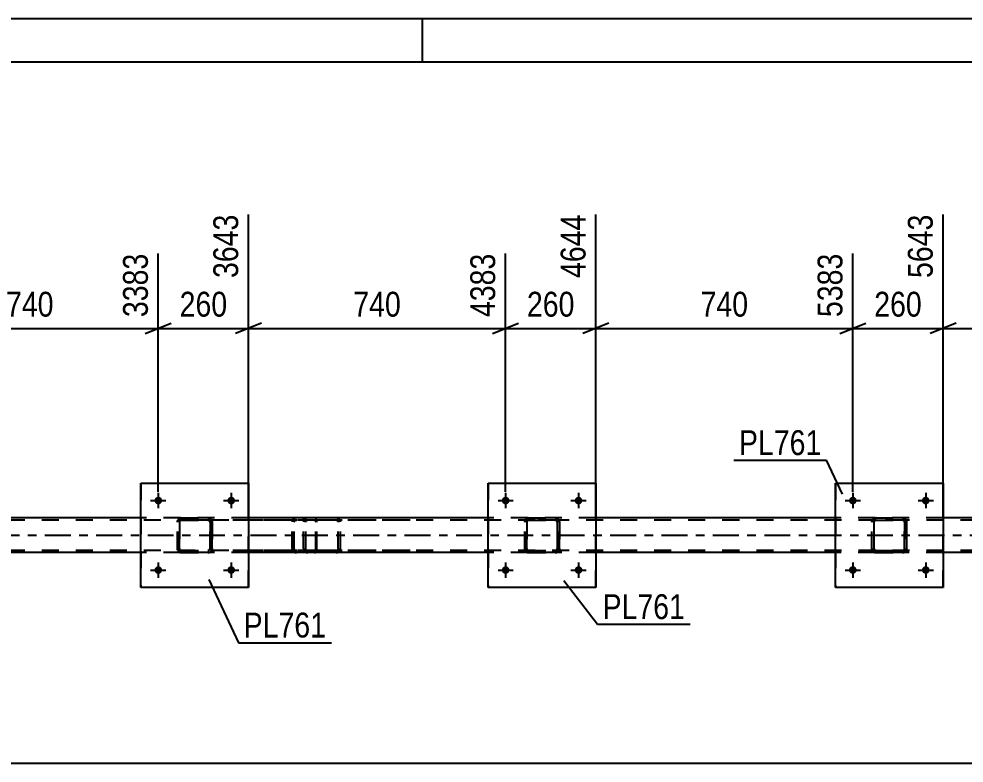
# Model space of a CAD drawing. Header units: millimetres. Extents: x -57 to 784, y -419 to 175.
# Drawn here: x 107.8 to 216.6, y 89 to 174.7 of the extents above; entities that cross this region are included whole.
import ezdxf

# ---------------------------------------------------------------- set-up
doc = ezdxf.new("R2010")
doc.units = ezdxf.units.MM
doc.linetypes.add('DXK_LINE_DOT2', pattern=[3.9198, 1.9599, -1.9599])
doc.linetypes.add('DXK_LINE_DOT3', pattern=[5.9187, 2.979, -0.9799, 0.9799, -0.9799])
doc.styles.add('Arial Narrow', font='ARIALN.TTF', dxfattribs={"height": 0.2})

# ---------------------------------------------------------------- blocks, each defined once
blk = doc.blocks.new('Unknown-122571493-1113')
at = {"color": 5, "linetype": 'Continuous'}
for p, q in [((784.26, 174.68), (-56.74, 174.68)), ((154.26, 169.68), (154.26, 174.68)), ((779.26, 169.68), (-51.74, 169.68))]:
    blk.add_line(p, q, dxfattribs=at)
blk = doc.blocks.new('Part-122571493-1237 - 1230')
at = {"color": 7, "linetype": 'DXK_LINE_DOT2'}
for p, q in [((126.03, 116.73), (126.06, 116.91)), ((126.07, 116.91), (126.03, 116.73)), ((126.03, 113.69), (126.03, 116.73)), ((126.03, 116.73), (126.03, 116.73)), ((126.03, 113.69), (126.03, 116.73)), ((126.27, 116.73), (126.29, 116.82)), ((126.29, 116.82), (126.27, 116.73)), ((126.27, 113.69), (126.27, 116.73)), ((126.27, 116.73), (126.27, 116.73)), ((126.27, 116.73), (126.27, 113.69)), ((126.29, 116.82), (126.34, 116.9)), ((126.34, 116.9), (126.29, 116.82)), ((126.32, 117.17), (126.51, 117.21)), ((126.51, 117.21), (126.33, 117.17)), ((126.34, 116.9), (126.42, 116.95)), ((126.42, 116.95), (126.34, 116.9)), ((126.42, 116.95), (126.51, 116.97)), ((126.51, 116.97), (126.42, 116.95)), ((126.51, 117.21), (129.55, 117.21)), ((126.51, 117.21), (126.51, 117.21)), ((126.51, 117.21), (129.55, 117.21)), ((126.51, 116.97), (129.55, 116.97)), ((126.51, 116.97), (126.51, 116.97)), ((129.55, 116.97), (126.51, 116.97)), ((129.55, 117.21), (129.55, 117.21)), ((129.55, 117.21), (129.73, 117.17)), ((129.74, 117.17), (129.55, 117.21)), ((129.55, 116.97), (129.55, 116.97)), ((129.55, 116.97), (129.64, 116.95)), ((129.64, 116.95), (129.55, 116.97)), ((129.64, 116.95), (129.64, 116.95)), ((129.64, 116.95), (129.72, 116.9)), ((129.72, 116.9), (129.64, 116.95)), ((129.72, 116.9), (129.77, 116.82)), ((129.77, 116.82), (129.72, 116.9)), ((129.77, 116.82), (129.79, 116.73)), ((129.79, 116.73), (129.77, 116.82)), ((129.79, 113.69), (129.79, 116.73)), ((129.79, 116.73), (129.79, 116.73)), ((129.79, 116.73), (129.79, 113.69)), ((129.99, 116.91), (130.03, 116.73)), ((130.03, 116.73), (130, 116.91)), ((130.03, 113.69), (130.03, 116.73)), ((130.03, 116.73), (130.03, 116.73)), ((130.03, 116.73), (130.03, 113.69)), ((126.03, 113.69), (126.03, 113.69)), ((126.06, 113.5), (126.03, 113.69)), ((126.03, 113.69), (126.07, 113.5)), ((126.27, 113.69), (126.27, 113.69)), ((126.29, 113.6), (126.27, 113.69)), ((126.27, 113.69), (126.29, 113.6)), ((126.34, 113.52), (126.29, 113.6)), ((126.29, 113.6), (126.34, 113.52)), ((126.32, 113.24), (126.33, 113.24)), ((126.51, 113.21), (126.32, 113.24)), ((126.33, 113.24), (126.51, 113.21)), ((126.42, 113.47), (126.34, 113.52)), ((126.34, 113.52), (126.42, 113.47)), ((126.51, 113.45), (126.42, 113.47)), ((126.42, 113.47), (126.51, 113.45)), ((126.51, 113.45), (129.55, 113.45)), ((126.51, 113.45), (126.51, 113.45)), ((126.51, 113.45), (129.55, 113.45)), ((129.64, 113.47), (129.55, 113.45)), ((129.55, 113.45), (129.64, 113.47)), ((129.55, 113.45), (129.55, 113.45)), ((129.73, 113.24), (129.55, 113.21)), ((129.55, 113.21), (129.74, 113.24)), ((129.72, 113.52), (129.64, 113.47)), ((129.64, 113.47), (129.72, 113.52)), ((129.77, 113.6), (129.72, 113.52)), ((129.72, 113.52), (129.77, 113.6)), ((129.79, 113.69), (129.77, 113.6)), ((129.77, 113.6), (129.79, 113.69)), ((129.79, 113.69), (129.79, 113.69)), ((130.03, 113.69), (129.99, 113.5)), ((130, 113.5), (130.03, 113.69)), ((130.03, 113.69), (130.03, 113.69)), ((126.51, 113.21), (129.55, 113.21)), ((126.51, 113.21), (126.51, 113.21)), ((126.51, 113.21), (129.55, 113.21)), ((129.55, 113.21), (129.55, 113.21))]:
    blk.add_line(p, q, dxfattribs=at)
at = {"color": 7, "linetype": 'DXK_LINE_DOT3'}
blk.add_line((128.04, 115.21), (128.02, 115.21), dxfattribs=at)
at = {"color": 7, "linetype": 'DXK_LINE_DOT2'}
for centre, start, end in [((126.51, 116.73), 112.5, 157.5), ((126.51, 116.73), 112.5, 157.5), ((129.55, 116.73), 22.5, 67.5), ((129.55, 116.73), 22.5, 67.5), ((126.51, 113.69), 202.5, 247.5), ((126.51, 113.69), 202.5, 247.5), ((129.55, 113.69), 292.5, 337.5), ((129.55, 113.69), 292.5, 337.5)]:
    blk.add_arc(centre, 0.48, start, end, dxfattribs=at)
blk = doc.blocks.new('Bolt-122571493-1248 - 1230')
at = {"linetype": 'Continuous'}
for points in [[(123.39, 119.21), (123.4, 119.3), (123.43, 119.39), (123.48, 119.47), (123.54, 119.53), (123.61, 119.59), (123.7, 119.63), (123.79, 119.65), (123.88, 119.65), (123.97, 119.63), (124.05, 119.59), (124.13, 119.53), (124.19, 119.47), (124.23, 119.39), (124.26, 119.3), (124.27, 119.21), (124.26, 119.12), (124.23, 119.03), (124.19, 118.95), (124.13, 118.88), (124.05, 118.83), (123.97, 118.79), (123.88, 118.77), (123.79, 118.77), (123.7, 118.79), (123.61, 118.83), (123.54, 118.88), (123.48, 118.95), (123.43, 119.03), (123.4, 119.12)], [(131.79, 119.21), (131.8, 119.3), (131.83, 119.39), (131.88, 119.47), (131.94, 119.53), (132.01, 119.59), (132.1, 119.63), (132.19, 119.65), (132.28, 119.65), (132.37, 119.63), (132.45, 119.59), (132.53, 119.53), (132.59, 119.47), (132.63, 119.39), (132.66, 119.3), (132.67, 119.21), (132.66, 119.12), (132.63, 119.03), (132.59, 118.95), (132.53, 118.88), (132.45, 118.83), (132.37, 118.79), (132.28, 118.77), (132.19, 118.77), (132.1, 118.79), (132.01, 118.83), (131.94, 118.88), (131.88, 118.95), (131.83, 119.03), (131.8, 119.12)]]:
    blk.add_hatch(color=1, dxfattribs=at).paths.add_polyline_path(points)
at = {"color": 1, "linetype": 'Continuous'}
for p, q in [((123.83, 120.09), (123.83, 118.33)), ((132.23, 120.09), (132.23, 118.33)), ((122.95, 119.21), (124.71, 119.21)), ((131.35, 119.21), (133.11, 119.21))]:
    blk.add_line(p, q, dxfattribs=at)
blk = doc.blocks.new('Bolt-122571493-1249 - 1230')
at = {"linetype": 'Continuous'}
for points in [[(123.39, 111.21), (123.4, 111.3), (123.43, 111.39), (123.48, 111.47), (123.54, 111.53), (123.61, 111.59), (123.7, 111.63), (123.79, 111.65), (123.88, 111.65), (123.97, 111.63), (124.05, 111.59), (124.13, 111.53), (124.19, 111.47), (124.23, 111.39), (124.26, 111.3), (124.27, 111.21), (124.26, 111.12), (124.23, 111.03), (124.19, 110.95), (124.13, 110.88), (124.05, 110.83), (123.97, 110.79), (123.88, 110.77), (123.79, 110.77), (123.7, 110.79), (123.61, 110.83), (123.54, 110.88), (123.48, 110.95), (123.43, 111.03), (123.4, 111.12)], [(131.79, 111.21), (131.8, 111.3), (131.83, 111.39), (131.88, 111.47), (131.94, 111.53), (132.01, 111.59), (132.1, 111.63), (132.19, 111.65), (132.28, 111.65), (132.37, 111.63), (132.45, 111.59), (132.53, 111.53), (132.59, 111.47), (132.63, 111.39), (132.66, 111.3), (132.67, 111.21), (132.66, 111.12), (132.63, 111.03), (132.59, 110.95), (132.53, 110.88), (132.45, 110.83), (132.37, 110.79), (132.28, 110.77), (132.19, 110.77), (132.1, 110.79), (132.01, 110.83), (131.94, 110.88), (131.88, 110.95), (131.83, 111.03), (131.8, 111.12)]]:
    blk.add_hatch(color=1, dxfattribs=at).paths.add_polyline_path(points)
at = {"color": 1, "linetype": 'Continuous'}
for p, q in [((122.95, 111.21), (124.71, 111.21)), ((123.83, 112.09), (123.83, 110.33)), ((131.35, 111.21), (133.11, 111.21)), ((132.23, 112.09), (132.23, 110.33))]:
    blk.add_line(p, q, dxfattribs=at)
blk = doc.blocks.new('Bolt-122571493-1250 - 1230')
at = {"linetype": 'Continuous'}
for points in [[(163.4, 119.21), (163.41, 119.3), (163.44, 119.39), (163.48, 119.47), (163.54, 119.53), (163.62, 119.59), (163.7, 119.63), (163.79, 119.65), (163.88, 119.65), (163.97, 119.63), (164.06, 119.59), (164.13, 119.53), (164.19, 119.47), (164.24, 119.39), (164.27, 119.3), (164.28, 119.21), (164.27, 119.12), (164.24, 119.03), (164.19, 118.95), (164.13, 118.88), (164.06, 118.83), (163.97, 118.79), (163.88, 118.77), (163.79, 118.77), (163.7, 118.79), (163.62, 118.83), (163.54, 118.88), (163.48, 118.95), (163.44, 119.03), (163.41, 119.12)], [(171.8, 119.21), (171.81, 119.3), (171.84, 119.39), (171.88, 119.47), (171.94, 119.53), (172.02, 119.59), (172.1, 119.63), (172.19, 119.65), (172.28, 119.65), (172.37, 119.63), (172.46, 119.59), (172.53, 119.53), (172.59, 119.47), (172.64, 119.39), (172.67, 119.3), (172.68, 119.21), (172.67, 119.12), (172.64, 119.03), (172.59, 118.95), (172.53, 118.88), (172.46, 118.83), (172.37, 118.79), (172.28, 118.77), (172.19, 118.77), (172.1, 118.79), (172.02, 118.83), (171.94, 118.88), (171.88, 118.95), (171.84, 119.03), (171.81, 119.12)]]:
    blk.add_hatch(color=1, dxfattribs=at).paths.add_polyline_path(points)
at = {"color": 1, "linetype": 'Continuous'}
for p, q in [((163.84, 120.09), (163.84, 118.33)), ((172.24, 120.09), (172.24, 118.33)), ((162.96, 119.21), (164.72, 119.21)), ((171.36, 119.21), (173.12, 119.21))]:
    blk.add_line(p, q, dxfattribs=at)
blk = doc.blocks.new('Bolt-122571493-1251 - 1230')
at = {"linetype": 'Continuous'}
for points in [[(163.4, 111.21), (163.41, 111.3), (163.44, 111.39), (163.48, 111.47), (163.54, 111.53), (163.62, 111.59), (163.7, 111.63), (163.79, 111.65), (163.88, 111.65), (163.97, 111.63), (164.06, 111.59), (164.13, 111.53), (164.19, 111.47), (164.24, 111.39), (164.27, 111.3), (164.28, 111.21), (164.27, 111.12), (164.24, 111.03), (164.19, 110.95), (164.13, 110.88), (164.06, 110.83), (163.97, 110.79), (163.88, 110.77), (163.79, 110.77), (163.7, 110.79), (163.62, 110.83), (163.54, 110.88), (163.48, 110.95), (163.44, 111.03), (163.41, 111.12)], [(171.8, 111.21), (171.81, 111.3), (171.84, 111.39), (171.88, 111.47), (171.94, 111.53), (172.02, 111.59), (172.1, 111.63), (172.19, 111.65), (172.28, 111.65), (172.37, 111.63), (172.46, 111.59), (172.53, 111.53), (172.59, 111.47), (172.64, 111.39), (172.67, 111.3), (172.68, 111.21), (172.67, 111.12), (172.64, 111.03), (172.59, 110.95), (172.53, 110.88), (172.46, 110.83), (172.37, 110.79), (172.28, 110.77), (172.19, 110.77), (172.1, 110.79), (172.02, 110.83), (171.94, 110.88), (171.88, 110.95), (171.84, 111.03), (171.81, 111.12)]]:
    blk.add_hatch(color=1, dxfattribs=at).paths.add_polyline_path(points)
at = {"color": 1, "linetype": 'Continuous'}
for p, q in [((162.96, 111.21), (164.72, 111.21)), ((163.84, 112.09), (163.84, 110.33)), ((171.36, 111.21), (173.12, 111.21)), ((172.24, 112.09), (172.24, 110.33))]:
    blk.add_line(p, q, dxfattribs=at)
blk = doc.blocks.new('Part-122571493-1326 - 1230')
at = {"color": 7, "linetype": 'DXK_LINE_DOT2'}
for p, q in [((141.83, 117.21), (132.42, 117.21)), ((141.83, 116.97), (132.42, 116.97)), ((139.27, 116.91), (139.24, 116.73)), ((139.24, 113.69), (139.24, 116.73)), ((139.49, 116.73), (139.51, 116.82)), ((139.49, 113.69), (139.49, 116.73)), ((139.51, 116.82), (139.56, 116.9)), ((139.74, 117.21), (139.55, 117.17)), ((139.56, 116.9), (139.64, 116.95)), ((139.64, 116.95), (139.74, 116.97)), ((140.55, 116.97), (140.55, 117.21)), ((141.93, 117.17), (141.83, 117.21)), ((141.83, 116.97), (141.88, 116.95)), ((141.88, 116.95), (141.92, 116.9)), ((141.92, 116.9), (141.95, 116.82)), ((142.02, 117.07), (141.93, 117.17)), ((141.95, 116.82), (141.96, 116.73)), ((141.96, 113.69), (141.96, 116.73)), ((142.08, 116.91), (142.02, 117.07)), ((142.1, 116.73), (142.08, 116.91)), ((142.1, 113.69), (142.1, 116.73)), ((141.83, 113.45), (132.42, 113.45)), ((139.24, 113.69), (139.27, 113.5)), ((139.51, 113.6), (139.49, 113.69)), ((139.56, 113.52), (139.51, 113.6)), ((139.55, 113.24), (139.74, 113.21)), ((139.64, 113.47), (139.56, 113.52)), ((139.74, 113.45), (139.64, 113.47)), ((140.55, 113.24), (140.55, 113.45)), ((140.55, 113.21), (140.55, 113.24)), ((141.88, 113.47), (141.83, 113.45)), ((141.83, 113.21), (141.93, 113.24)), ((141.92, 113.52), (141.88, 113.47)), ((141.95, 113.6), (141.92, 113.52)), ((141.93, 113.24), (142.02, 113.35)), ((141.96, 113.69), (141.95, 113.6)), ((142.02, 113.35), (142.08, 113.5)), ((142.08, 113.5), (142.1, 113.69)), ((141.83, 113.21), (132.42, 113.21))]:
    blk.add_line(p, q, dxfattribs=at)
for centre, start, end in [((139.72, 116.71), 111.1941, 156.1506), ((139.72, 113.7), 203.8494, 248.8059)]:
    blk.add_arc(centre, 0.492, start, end, dxfattribs=at)
blk = doc.blocks.new('Bolt-122571493-1274 - 1230')
at = {"linetype": 'Continuous'}
for points in [[(203.39, 119.21), (203.4, 119.3), (203.42, 119.39), (203.47, 119.47), (203.53, 119.53), (203.61, 119.59), (203.69, 119.63), (203.78, 119.65), (203.87, 119.65), (203.96, 119.63), (204.05, 119.59), (204.12, 119.53), (204.18, 119.47), (204.23, 119.39), (204.26, 119.3), (204.27, 119.21), (204.26, 119.12), (204.23, 119.03), (204.18, 118.95), (204.12, 118.88), (204.05, 118.83), (203.96, 118.79), (203.87, 118.77), (203.78, 118.77), (203.69, 118.79), (203.61, 118.83), (203.53, 118.88), (203.47, 118.95), (203.42, 119.03), (203.4, 119.12)], [(211.79, 119.21), (211.8, 119.3), (211.82, 119.39), (211.87, 119.47), (211.93, 119.53), (212.01, 119.59), (212.09, 119.63), (212.18, 119.65), (212.27, 119.65), (212.36, 119.63), (212.45, 119.59), (212.52, 119.53), (212.58, 119.47), (212.63, 119.39), (212.66, 119.3), (212.67, 119.21), (212.66, 119.12), (212.63, 119.03), (212.58, 118.95), (212.52, 118.88), (212.45, 118.83), (212.36, 118.79), (212.27, 118.77), (212.18, 118.77), (212.09, 118.79), (212.01, 118.83), (211.93, 118.88), (211.87, 118.95), (211.82, 119.03), (211.8, 119.12)]]:
    blk.add_hatch(color=1, dxfattribs=at).paths.add_polyline_path(points)
at = {"color": 1, "linetype": 'Continuous'}
for p, q in [((203.83, 120.09), (203.83, 118.33)), ((212.23, 120.09), (212.23, 118.33)), ((202.95, 119.21), (204.71, 119.21)), ((211.35, 119.21), (213.11, 119.21))]:
    blk.add_line(p, q, dxfattribs=at)
blk = doc.blocks.new('Bolt-122571493-1275 - 1230')
at = {"linetype": 'Continuous'}
for points in [[(203.39, 111.21), (203.4, 111.3), (203.42, 111.39), (203.47, 111.47), (203.53, 111.53), (203.61, 111.59), (203.69, 111.63), (203.78, 111.65), (203.87, 111.65), (203.96, 111.63), (204.05, 111.59), (204.12, 111.53), (204.18, 111.47), (204.23, 111.39), (204.26, 111.3), (204.27, 111.21), (204.26, 111.12), (204.23, 111.03), (204.18, 110.95), (204.12, 110.88), (204.05, 110.83), (203.96, 110.79), (203.87, 110.77), (203.78, 110.77), (203.69, 110.79), (203.61, 110.83), (203.53, 110.88), (203.47, 110.95), (203.42, 111.03), (203.4, 111.12)], [(211.79, 111.21), (211.8, 111.3), (211.82, 111.39), (211.87, 111.47), (211.93, 111.53), (212.01, 111.59), (212.09, 111.63), (212.18, 111.65), (212.27, 111.65), (212.36, 111.63), (212.45, 111.59), (212.52, 111.53), (212.58, 111.47), (212.63, 111.39), (212.66, 111.3), (212.67, 111.21), (212.66, 111.12), (212.63, 111.03), (212.58, 110.95), (212.52, 110.88), (212.45, 110.83), (212.36, 110.79), (212.27, 110.77), (212.18, 110.77), (212.09, 110.79), (212.01, 110.83), (211.93, 110.88), (211.87, 110.95), (211.82, 111.03), (211.8, 111.12)]]:
    blk.add_hatch(color=1, dxfattribs=at).paths.add_polyline_path(points)
at = {"color": 1, "linetype": 'Continuous'}
for p, q in [((202.95, 111.21), (204.71, 111.21)), ((203.83, 112.09), (203.83, 110.33)), ((211.35, 111.21), (213.11, 111.21)), ((212.23, 112.09), (212.23, 110.33))]:
    blk.add_line(p, q, dxfattribs=at)
blk = doc.blocks.new('Part-122571493-1444 - 1230')
at = {"color": 7, "linetype": 'DXK_LINE_DOT2'}
for p, q in [((206.02, 116.73), (206.06, 116.91)), ((206.02, 116.73), (206.03, 116.73)), ((206.02, 113.69), (206.02, 116.73)), ((206.06, 116.91), (206.03, 116.73)), ((206.03, 113.69), (206.03, 116.73)), ((206.28, 116.82), (206.26, 116.73)), ((206.27, 116.73), (206.26, 116.73)), ((206.26, 116.73), (206.26, 113.69)), ((206.27, 116.73), (206.28, 116.82)), ((206.27, 113.69), (206.27, 116.73)), ((206.28, 116.82), (206.34, 116.9)), ((206.33, 116.9), (206.28, 116.82)), ((206.32, 117.17), (206.5, 117.21)), ((206.51, 117.21), (206.32, 117.17)), ((206.41, 116.95), (206.33, 116.9)), ((206.34, 116.9), (206.41, 116.95)), ((206.41, 116.95), (206.51, 116.97)), ((206.5, 116.97), (206.41, 116.95)), ((206.51, 117.21), (206.5, 117.21)), ((206.5, 117.21), (209.54, 117.21)), ((206.5, 116.97), (206.51, 116.97)), ((209.54, 116.97), (206.5, 116.97)), ((206.51, 117.21), (209.55, 117.21)), ((206.51, 116.97), (209.55, 116.97)), ((209.54, 117.21), (209.55, 117.21)), ((209.54, 117.21), (209.73, 117.17)), ((209.55, 116.97), (209.54, 116.97)), ((209.63, 116.95), (209.54, 116.97)), ((209.73, 117.17), (209.55, 117.21)), ((209.55, 116.97), (209.64, 116.95)), ((209.63, 116.95), (209.64, 116.95)), ((209.71, 116.9), (209.63, 116.95)), ((209.64, 116.95), (209.72, 116.9)), ((209.76, 116.82), (209.71, 116.9)), ((209.72, 116.9), (209.77, 116.82)), ((209.78, 116.73), (209.76, 116.82)), ((209.77, 116.82), (209.79, 116.73)), ((209.79, 116.73), (209.78, 116.73)), ((209.78, 116.73), (209.78, 113.69)), ((209.79, 113.69), (209.79, 116.73)), ((209.99, 116.91), (210.02, 116.73)), ((210.03, 116.73), (209.99, 116.91)), ((210.03, 116.73), (210.02, 116.73)), ((210.02, 116.73), (210.02, 113.69)), ((210.03, 113.69), (210.03, 116.73)), ((206.03, 113.69), (206.02, 113.69)), ((206.06, 113.5), (206.02, 113.69)), ((206.03, 113.69), (206.06, 113.5)), ((206.26, 113.69), (206.27, 113.69)), ((206.26, 113.69), (206.28, 113.6)), ((206.28, 113.6), (206.27, 113.69)), ((206.34, 113.52), (206.28, 113.6)), ((206.28, 113.6), (206.33, 113.52)), ((206.32, 113.24), (206.32, 113.24)), ((206.5, 113.21), (206.32, 113.24)), ((206.32, 113.24), (206.51, 113.21)), ((206.33, 113.52), (206.41, 113.47)), ((206.41, 113.47), (206.34, 113.52)), ((206.51, 113.45), (206.41, 113.47)), ((206.41, 113.47), (206.5, 113.45)), ((206.51, 113.45), (206.5, 113.45)), ((206.5, 113.45), (209.54, 113.45)), ((206.51, 113.45), (209.55, 113.45)), ((209.54, 113.45), (209.63, 113.47)), ((209.54, 113.45), (209.55, 113.45)), ((209.73, 113.24), (209.54, 113.21)), ((209.64, 113.47), (209.55, 113.45)), ((209.55, 113.21), (209.73, 113.24)), ((209.63, 113.47), (209.71, 113.52)), ((209.72, 113.52), (209.64, 113.47)), ((209.71, 113.52), (209.76, 113.6)), ((209.77, 113.6), (209.72, 113.52)), ((209.76, 113.6), (209.78, 113.69)), ((209.79, 113.69), (209.77, 113.6)), ((209.78, 113.69), (209.79, 113.69)), ((210.02, 113.69), (209.99, 113.5)), ((209.99, 113.5), (210.03, 113.69)), ((210.02, 113.69), (210.03, 113.69)), ((206.51, 113.21), (206.5, 113.21)), ((206.5, 113.21), (209.54, 113.21)), ((206.51, 113.21), (209.55, 113.21)), ((209.54, 113.21), (209.55, 113.21))]:
    blk.add_line(p, q, dxfattribs=at)
at = {"color": 7, "linetype": 'DXK_LINE_DOT3'}
blk.add_line((208.03, 115.21), (208.02, 115.21), dxfattribs=at)
at = {"color": 7, "linetype": 'DXK_LINE_DOT2'}
for centre, start, end in [((206.5, 116.73), 112.5, 157.5), ((206.51, 116.73), 112.5, 157.5), ((209.54, 116.73), 22.5, 67.5), ((209.55, 116.73), 22.5, 67.5), ((206.5, 113.69), 202.5, 247.5), ((206.51, 113.69), 202.5, 247.5), ((209.54, 113.69), 292.5, 337.5), ((209.55, 113.69), 292.5, 337.5)]:
    blk.add_arc(centre, 0.48, start, end, dxfattribs=at)
blk = doc.blocks.new('Part-122571493-1459 - 1230')
at = {"color": 2, "linetype": 'Continuous'}
for p, q in [((201.83, 109.21), (201.83, 121.21)), ((201.83, 121.21), (201.83, 121.21)), ((201.83, 121.21), (214.23, 121.21)), ((214.23, 121.21), (214.23, 109.21)), ((201.83, 109.21), (201.83, 109.21)), ((214.23, 109.21), (201.83, 109.21))]:
    blk.add_line(p, q, dxfattribs=at)
at = {"color": 7, "linetype": 'DXK_LINE_DOT2'}
for p, q in [((201.83, 121.21), (201.83, 109.21)), ((201.83, 121.21), (201.83, 121.21)), ((214.23, 109.21), (214.23, 121.21)), ((201.83, 109.21), (201.83, 109.21))]:
    blk.add_line(p, q, dxfattribs=at)
blk = doc.blocks.new('Part-122571493-1533 - 1230')
at = {"color": 7, "linetype": 'DXK_LINE_DOT2'}
for p, q in [((140.59, 116.91), (140.55, 116.73)), ((140.55, 113.69), (140.55, 116.73)), ((140.81, 116.73), (140.83, 116.82)), ((140.81, 113.69), (140.81, 116.73)), ((140.83, 116.82), (140.88, 116.9)), ((141.06, 117.21), (140.87, 117.17)), ((140.88, 116.9), (140.97, 116.95)), ((140.97, 116.95), (141.06, 116.97)), ((152.84, 117.21), (141.06, 117.21)), ((152.84, 116.97), (141.06, 116.97)), ((144.49, 117.17), (144.3, 117.21)), ((144.3, 116.97), (144.4, 116.95)), ((144.4, 116.95), (144.48, 116.9)), ((144.48, 116.9), (144.53, 116.82)), ((144.53, 116.82), (144.55, 116.73)), ((144.55, 113.69), (144.55, 116.73)), ((144.81, 116.73), (144.77, 116.91)), ((144.81, 113.69), (144.81, 116.73)), ((140.55, 113.69), (140.59, 113.5)), ((140.83, 113.6), (140.81, 113.69)), ((140.88, 113.52), (140.83, 113.6)), ((140.87, 113.24), (141.06, 113.21)), ((140.97, 113.47), (140.88, 113.52)), ((141.06, 113.45), (140.97, 113.47)), ((152.84, 113.45), (141.06, 113.45)), ((144.4, 113.47), (144.3, 113.45)), ((144.3, 113.21), (144.49, 113.24)), ((144.48, 113.52), (144.4, 113.47)), ((144.53, 113.6), (144.48, 113.52)), ((144.55, 113.69), (144.53, 113.6)), ((144.77, 113.5), (144.81, 113.69)), ((152.84, 113.21), (141.06, 113.21))]:
    blk.add_line(p, q, dxfattribs=at)
for centre, start, end in [((141.04, 116.71), 110.7583, 155.68), ((144.32, 116.71), 24.32, 69.2417), ((141.04, 113.71), 204.32, 249.2417), ((144.32, 113.71), 290.7583, 335.68)]:
    blk.add_arc(centre, 0.496, start, end, dxfattribs=at)
blk = doc.blocks.new('Part-122571493-1535 - 1230')
at = {"color": 7, "linetype": 'DXK_LINE_DOT2'}
for p, q in [((166.03, 116.73), (166.07, 116.91)), ((166.03, 116.73), (166.04, 116.73)), ((166.03, 113.69), (166.03, 116.73)), ((166.07, 116.91), (166.04, 116.73)), ((166.04, 113.69), (166.04, 116.73)), ((166.29, 116.82), (166.27, 116.73)), ((166.28, 116.73), (166.27, 116.73)), ((166.27, 116.73), (166.27, 113.69)), ((166.28, 116.73), (166.3, 116.82)), ((166.28, 113.69), (166.28, 116.73)), ((166.34, 116.9), (166.29, 116.82)), ((166.3, 116.82), (166.35, 116.9)), ((166.33, 117.17), (166.51, 117.21)), ((166.52, 117.21), (166.33, 117.17)), ((166.42, 116.95), (166.34, 116.9)), ((166.35, 116.9), (166.43, 116.95)), ((166.51, 116.97), (166.42, 116.95)), ((166.43, 116.95), (166.52, 116.97)), ((166.52, 117.21), (166.51, 117.21)), ((166.51, 117.21), (169.55, 117.21)), ((166.51, 116.97), (166.52, 116.97)), ((169.55, 116.97), (166.51, 116.97)), ((166.52, 117.21), (169.56, 117.21)), ((166.52, 116.97), (169.56, 116.97)), ((169.55, 117.21), (169.56, 117.21)), ((169.55, 117.21), (169.74, 117.17)), ((169.56, 116.97), (169.55, 116.97)), ((169.65, 116.95), (169.55, 116.97)), ((169.74, 117.17), (169.56, 117.21)), ((169.56, 116.97), (169.65, 116.95)), ((169.65, 116.95), (169.65, 116.95)), ((169.65, 116.95), (169.73, 116.9)), ((169.72, 116.9), (169.65, 116.95)), ((169.77, 116.82), (169.72, 116.9)), ((169.73, 116.9), (169.78, 116.82)), ((169.79, 116.73), (169.77, 116.82)), ((169.78, 116.82), (169.8, 116.73)), ((169.8, 116.73), (169.79, 116.73)), ((169.79, 116.73), (169.79, 113.69)), ((169.8, 113.69), (169.8, 116.73)), ((170, 116.91), (170.03, 116.73)), ((170.04, 116.73), (170, 116.91)), ((170.04, 116.73), (170.03, 116.73)), ((170.03, 116.73), (170.03, 113.69)), ((170.04, 113.69), (170.04, 116.73)), ((166.04, 113.69), (166.03, 113.69)), ((166.07, 113.5), (166.03, 113.69)), ((166.04, 113.69), (166.07, 113.5)), ((166.27, 113.69), (166.28, 113.69)), ((166.27, 113.69), (166.29, 113.6)), ((166.3, 113.6), (166.28, 113.69)), ((166.29, 113.6), (166.34, 113.52)), ((166.35, 113.52), (166.3, 113.6)), ((166.33, 113.24), (166.33, 113.24)), ((166.51, 113.21), (166.33, 113.24)), ((166.33, 113.24), (166.52, 113.21)), ((166.34, 113.52), (166.42, 113.47)), ((166.43, 113.47), (166.35, 113.52)), ((166.42, 113.47), (166.51, 113.45)), ((166.52, 113.45), (166.43, 113.47)), ((166.52, 113.45), (166.51, 113.45)), ((166.51, 113.45), (169.55, 113.45)), ((166.52, 113.45), (169.56, 113.45)), ((169.55, 113.45), (169.65, 113.47)), ((169.55, 113.45), (169.56, 113.45)), ((169.74, 113.24), (169.55, 113.21)), ((169.65, 113.47), (169.56, 113.45)), ((169.56, 113.21), (169.74, 113.24)), ((169.73, 113.52), (169.65, 113.47)), ((169.65, 113.47), (169.72, 113.52)), ((169.72, 113.52), (169.77, 113.6)), ((169.78, 113.6), (169.73, 113.52)), ((169.77, 113.6), (169.79, 113.69)), ((169.8, 113.69), (169.78, 113.6)), ((169.79, 113.69), (169.8, 113.69)), ((170.03, 113.69), (170, 113.5)), ((170, 113.5), (170.04, 113.69)), ((170.03, 113.69), (170.04, 113.69)), ((166.52, 113.21), (166.51, 113.21)), ((166.51, 113.21), (169.55, 113.21)), ((166.52, 113.21), (169.56, 113.21)), ((169.55, 113.21), (169.56, 113.21))]:
    blk.add_line(p, q, dxfattribs=at)
at = {"color": 7, "linetype": 'DXK_LINE_DOT3'}
blk.add_line((168.04, 115.21), (168.03, 115.21), dxfattribs=at)
at = {"color": 7, "linetype": 'DXK_LINE_DOT2'}
for centre, start, end in [((166.51, 116.73), 112.5, 157.5), ((166.52, 116.73), 112.5, 157.5), ((169.55, 116.73), 22.5, 67.5), ((169.56, 116.73), 22.5, 67.5), ((166.51, 113.69), 202.5, 247.5), ((166.52, 113.69), 202.5, 247.5), ((169.55, 113.69), 292.5, 337.5), ((169.56, 113.69), 292.5, 337.5)]:
    blk.add_arc(centre, 0.48, start, end, dxfattribs=at)
blk = doc.blocks.new('Part-122571493-1540 - 1230')
at = {"color": 2, "linetype": 'Continuous'}
for p, q in [((161.84, 109.21), (161.84, 121.21)), ((161.84, 121.21), (161.84, 121.21)), ((161.84, 121.21), (174.24, 121.21)), ((174.24, 121.21), (174.24, 109.21)), ((161.84, 109.21), (161.84, 109.21)), ((174.24, 109.21), (161.84, 109.21))]:
    blk.add_line(p, q, dxfattribs=at)
at = {"color": 7, "linetype": 'DXK_LINE_DOT2'}
for p, q in [((161.84, 121.21), (161.84, 109.21)), ((161.84, 121.21), (161.84, 121.21)), ((174.24, 109.21), (174.24, 121.21)), ((161.84, 109.21), (161.84, 109.21))]:
    blk.add_line(p, q, dxfattribs=at)
blk = doc.blocks.new('Part-122571493-1545 - 1230')
at = {"color": 2, "linetype": 'Continuous'}
for p, q in [((121.83, 109.21), (121.83, 121.21)), ((121.83, 121.21), (121.83, 121.21)), ((121.83, 121.21), (134.23, 121.21)), ((134.23, 121.21), (134.23, 109.21)), ((121.83, 109.21), (121.83, 109.21)), ((134.23, 109.21), (121.83, 109.21))]:
    blk.add_line(p, q, dxfattribs=at)
at = {"color": 7, "linetype": 'DXK_LINE_DOT2'}
for p, q in [((121.83, 121.21), (121.83, 109.21)), ((121.83, 121.21), (121.83, 121.21)), ((134.23, 109.21), (134.23, 121.21)), ((121.83, 109.21), (121.83, 109.21))]:
    blk.add_line(p, q, dxfattribs=at)
blk = doc.blocks.new('Part-122571493-1578 - 1230')
at = {"color": 7, "linetype": 'DXK_LINE_DOT2'}
for p, q in [((688.57, 116.97), (33.83, 116.97)), ((134.23, 117.21), (121.83, 117.21)), ((174.24, 117.21), (161.84, 117.21)), ((214.23, 117.21), (201.83, 117.21)), ((688.57, 113.45), (33.83, 113.45)), ((134.23, 113.21), (121.83, 113.21)), ((174.24, 113.21), (161.84, 113.21)), ((214.23, 113.21), (201.83, 113.21))]:
    blk.add_line(p, q, dxfattribs=at)
at = {"color": 2, "linetype": 'Continuous'}
for p, q in [((121.83, 117.21), (94.23, 117.21)), ((161.84, 117.21), (134.23, 117.21)), ((201.83, 117.21), (174.24, 117.21)), ((241.83, 117.21), (214.23, 117.21)), ((121.83, 113.21), (94.23, 113.21)), ((161.84, 113.21), (134.23, 113.21)), ((201.83, 113.21), (174.24, 113.21)), ((241.83, 113.21), (214.23, 113.21))]:
    blk.add_line(p, q, dxfattribs=at)
at = {"color": 7, "linetype": 'DXK_LINE_DOT3'}
blk.add_line((33.83, 115.21), (688.57, 115.21), dxfattribs=at)
blk = doc.blocks.new('StraightDimension-122571493-23766 - 1230')
at = {"color": 7, "linetype": 'Continuous'}
for p, q in [((134.23, 118.21), (134.23, 152.15)), ((123.83, 120.21), (123.83, 147.65)), ((122.33, 138.44), (125.33, 139.64)), ((135.73, 139.64), (132.73, 138.44)), ((123.83, 139.04), (134.23, 139.04))]:
    blk.add_line(p, q, dxfattribs=at)
at = {"color": 0}
blk.add_wipeout([(132.37, 139.79), (132.37, 143.99), (125.69, 143.99), (125.69, 139.79)], dxfattribs=at)
at = {"color": 3, "style": 'Arial Narrow'}
blk.add_text('260', height=2.863, dxfattribs=at).set_placement((126.29, 140.39))
at = {"color": 0, "linetype": 'Continuous'}
blk.add_wipeout([(133.63, 152.75), (129.43, 152.75), (129.43, 144.24), (133.63, 144.24)], dxfattribs=at)
at = {"color": 3, "linetype": 'Continuous', "style": 'Arial Narrow'}
blk.add_text('3643', height=2.863, rotation=90.0002, dxfattribs=at).set_placement((133.03, 144.84))
blk = doc.blocks.new('StraightDimension-122571493-23761 - 1230')
at = {"color": 7, "linetype": 'Continuous'}
for p, q in [((214.23, 118.21), (214.23, 152.15)), ((243.83, 120.21), (243.83, 147.65)), ((215.73, 139.64), (212.73, 138.44)), ((242.33, 138.44), (245.33, 139.64)), ((214.23, 139.04), (243.83, 139.04))]:
    blk.add_line(p, q, dxfattribs=at)
at = {"color": 0}
blk.add_wipeout([(232.37, 139.79), (232.37, 143.99), (225.69, 143.99), (225.69, 139.79)], dxfattribs=at)
at = {"color": 3, "style": 'Arial Narrow'}
blk.add_text('740', height=2.863, dxfattribs=at).set_placement((226.29, 140.39))
at = {"color": 0, "linetype": 'Continuous'}
blk.add_wipeout([(243.23, 148.25), (239.03, 148.25), (239.03, 139.74), (243.23, 139.74)], dxfattribs=at)
at = {"color": 3, "linetype": 'Continuous', "style": 'Arial Narrow'}
blk.add_text('6383', height=2.863, rotation=90.0002, dxfattribs=at).set_placement((242.63, 140.34))
blk = doc.blocks.new('StraightDimension-122571493-23762 - 1230')
at = {"color": 7, "linetype": 'Continuous'}
for p, q in [((214.23, 118.21), (214.23, 152.15)), ((203.83, 120.21), (203.83, 147.65)), ((202.33, 138.44), (205.33, 139.64)), ((215.73, 139.64), (212.73, 138.44)), ((203.83, 139.04), (214.23, 139.04))]:
    blk.add_line(p, q, dxfattribs=at)
at = {"color": 0}
blk.add_wipeout([(212.37, 139.79), (212.37, 143.99), (205.69, 143.99), (205.69, 139.79)], dxfattribs=at)
at = {"color": 3, "style": 'Arial Narrow'}
blk.add_text('260', height=2.863, dxfattribs=at).set_placement((206.29, 140.39))
at = {"color": 0, "linetype": 'Continuous'}
blk.add_wipeout([(213.63, 152.75), (209.43, 152.75), (209.43, 144.24), (213.63, 144.24)], dxfattribs=at)
at = {"color": 3, "linetype": 'Continuous', "style": 'Arial Narrow'}
blk.add_text('5643', height=2.863, rotation=90.0002, dxfattribs=at).set_placement((213.03, 144.84))
blk = doc.blocks.new('StraightDimension-122571493-23763 - 1230')
at = {"color": 7, "linetype": 'Continuous'}
for p, q in [((174.24, 118.21), (174.24, 152.15)), ((203.83, 120.21), (203.83, 147.65)), ((175.74, 139.64), (172.74, 138.44)), ((202.33, 138.44), (205.33, 139.64)), ((174.24, 139.04), (203.83, 139.04))]:
    blk.add_line(p, q, dxfattribs=at)
at = {"color": 0}
blk.add_wipeout([(192.38, 139.79), (192.38, 143.99), (185.69, 143.99), (185.69, 139.79)], dxfattribs=at)
at = {"color": 3, "style": 'Arial Narrow'}
blk.add_text('740', height=2.863, dxfattribs=at).set_placement((186.29, 140.39))
at = {"color": 0, "linetype": 'Continuous'}
blk.add_wipeout([(203.23, 148.25), (199.03, 148.25), (199.03, 139.74), (203.23, 139.74)], dxfattribs=at)
at = {"color": 3, "linetype": 'Continuous', "style": 'Arial Narrow'}
blk.add_text('5383', height=2.863, rotation=90.0002, dxfattribs=at).set_placement((202.63, 140.34))
blk = doc.blocks.new('StraightDimension-122571493-23764 - 1230')
at = {"color": 7, "linetype": 'Continuous'}
for p, q in [((174.24, 118.21), (174.24, 152.15)), ((163.83, 120.21), (163.83, 147.65)), ((162.33, 138.44), (165.33, 139.64)), ((175.74, 139.64), (172.74, 138.44)), ((163.83, 139.04), (174.24, 139.04))]:
    blk.add_line(p, q, dxfattribs=at)
at = {"color": 0}
blk.add_wipeout([(172.38, 139.79), (172.38, 143.99), (165.69, 143.99), (165.69, 139.79)], dxfattribs=at)
at = {"color": 3, "style": 'Arial Narrow'}
blk.add_text('260', height=2.863, dxfattribs=at).set_placement((166.29, 140.39))
at = {"color": 0, "linetype": 'Continuous'}
blk.add_wipeout([(173.64, 152.75), (169.44, 152.75), (169.44, 144.24), (173.64, 144.24)], dxfattribs=at)
at = {"color": 3, "linetype": 'Continuous', "style": 'Arial Narrow'}
blk.add_text('4644', height=2.863, rotation=90.0002, dxfattribs=at).set_placement((173.04, 144.84))
blk = doc.blocks.new('StraightDimension-122571493-23765 - 1230')
at = {"color": 7, "linetype": 'Continuous'}
for p, q in [((134.23, 118.21), (134.23, 152.15)), ((163.83, 120.21), (163.83, 147.65)), ((135.73, 139.64), (132.73, 138.44)), ((162.33, 138.44), (165.33, 139.64)), ((134.23, 139.04), (163.83, 139.04))]:
    blk.add_line(p, q, dxfattribs=at)
at = {"color": 0}
blk.add_wipeout([(152.37, 139.79), (152.37, 143.99), (145.69, 143.99), (145.69, 139.79)], dxfattribs=at)
at = {"color": 3, "style": 'Arial Narrow'}
blk.add_text('740', height=2.863, dxfattribs=at).set_placement((146.29, 140.39))
at = {"color": 0, "linetype": 'Continuous'}
blk.add_wipeout([(163.23, 148.25), (159.03, 148.25), (159.03, 139.74), (163.23, 139.74)], dxfattribs=at)
at = {"color": 3, "linetype": 'Continuous', "style": 'Arial Narrow'}
blk.add_text('4383', height=2.863, rotation=90.0002, dxfattribs=at).set_placement((162.63, 140.34))
blk = doc.blocks.new('StraightDimension-122571493-23767 - 1230')
at = {"color": 7, "linetype": 'Continuous'}
for p, q in [((94.23, 118.21), (94.23, 152.15)), ((123.83, 120.21), (123.83, 147.65)), ((95.73, 139.64), (92.73, 138.44)), ((122.33, 138.44), (125.33, 139.64)), ((94.23, 139.04), (123.83, 139.04))]:
    blk.add_line(p, q, dxfattribs=at)
at = {"color": 0}
blk.add_wipeout([(112.37, 139.79), (112.37, 143.99), (105.69, 143.99), (105.69, 139.79)], dxfattribs=at)
at = {"color": 3, "style": 'Arial Narrow'}
blk.add_text('740', height=2.863, dxfattribs=at).set_placement((106.29, 140.39))
at = {"color": 0, "linetype": 'Continuous'}
blk.add_wipeout([(123.23, 148.25), (119.03, 148.25), (119.03, 139.74), (123.23, 139.74)], dxfattribs=at)
at = {"color": 3, "linetype": 'Continuous', "style": 'Arial Narrow'}
blk.add_text('3383', height=2.863, rotation=90.0002, dxfattribs=at).set_placement((122.63, 140.34))
blk = doc.blocks.new('StraightDimension-122571493-24764 - 1230')
at = {"color": 7, "linetype": 'Continuous'}
blk.add_line((0, 88.98), (568.54, 88.98), dxfattribs=at)
blk = doc.blocks.new('Mark-122571493-1455 - 1230')
at = {"color": 30, "linetype": 'Continuous'}
for p in [(190.11, 123.85), (202.64, 119.95)]:
    blk.add_line(p, (200.81, 123.85), dxfattribs=at)
at = {"color": 0}
blk.add_wipeout([(200.21, 124.45), (200.21, 127.45), (190.71, 127.45), (190.71, 124.45)], dxfattribs=at)
blk.add_wipeout([(200.21, 124.45), (200.21, 127.45), (190.71, 127.45), (190.71, 124.45)], dxfattribs=at)
at = {"color": 3, "style": 'Arial Narrow'}
blk.add_text('PL761', height=2.863, dxfattribs=at).set_placement((190.71, 124.45))
blk = doc.blocks.new('Mark-122571493-1541 - 1230')
at = {"color": 30, "linetype": 'Continuous'}
for p, q in [((129.66, 110.12), (133.06, 102.84)), ((133.06, 102.84), (143.77, 102.84))]:
    blk.add_line(p, q, dxfattribs=at)
at = {"color": 0}
blk.add_wipeout([(143.17, 103.44), (143.17, 106.44), (133.66, 106.44), (133.66, 103.44)], dxfattribs=at)
blk.add_wipeout([(143.17, 103.44), (143.17, 106.44), (133.66, 106.44), (133.66, 103.44)], dxfattribs=at)
at = {"color": 3, "style": 'Arial Narrow'}
blk.add_text('PL761', height=2.863, dxfattribs=at).set_placement((133.66, 103.44))
blk = doc.blocks.new('Mark-122571493-1536 - 1230')
at = {"color": 30, "linetype": 'Continuous'}
for p, q in [((170.54, 110.02), (174.4, 104.96)), ((174.4, 104.96), (185.1, 104.96))]:
    blk.add_line(p, q, dxfattribs=at)
at = {"color": 0}
blk.add_wipeout([(184.5, 105.56), (184.5, 108.56), (175, 108.56), (175, 105.56)], dxfattribs=at)
blk.add_wipeout([(184.5, 105.56), (184.5, 108.56), (175, 108.56), (175, 105.56)], dxfattribs=at)
at = {"color": 3, "style": 'Arial Narrow'}
blk.add_text('PL761', height=2.863, dxfattribs=at).set_placement((175, 105.56))

msp = doc.modelspace()

# ---------------------------------------------------------------- block references
for name in ['Unknown-122571493-1113', 'Part-122571493-1545 - 1230', 'Part-122571493-1540 - 1230', 'Part-122571493-1459 - 1230', 'Bolt-122571493-1248 - 1230', 'Bolt-122571493-1250 - 1230', 'Bolt-122571493-1274 - 1230', 'Part-122571493-1578 - 1230', 'Part-122571493-1237 - 1230', 'Part-122571493-1326 - 1230', 'Part-122571493-1533 - 1230', 'Part-122571493-1535 - 1230', 'Part-122571493-1444 - 1230', 'Bolt-122571493-1249 - 1230', 'Bolt-122571493-1251 - 1230', 'Bolt-122571493-1275 - 1230']:
    msp.add_blockref(name, (0, 0))

# ---------------------------------------------------------------- next in the draw order: block references
for name in ['StraightDimension-122571493-23766 - 1230', 'StraightDimension-122571493-23761 - 1230', 'StraightDimension-122571493-24764 - 1230']:
    msp.add_blockref(name, (0, 0))

# ---------------------------------------------------------------- next in the draw order: block references
for name in ['StraightDimension-122571493-23762 - 1230', 'StraightDimension-122571493-23767 - 1230', 'Mark-122571493-1541 - 1230', 'Mark-122571493-1536 - 1230']:
    msp.add_blockref(name, (0, 0))

# ---------------------------------------------------------------- next in the draw order: block references
msp.add_blockref('StraightDimension-122571493-23763 - 1230', (0, 0))

# ---------------------------------------------------------------- next in the draw order: block references
for name in ['StraightDimension-122571493-23764 - 1230', 'Mark-122571493-1455 - 1230']:
    msp.add_blockref(name, (0, 0))

# ---------------------------------------------------------------- next in the draw order: block references
msp.add_blockref('StraightDimension-122571493-23765 - 1230', (0, 0))

doc.saveas('drawing.dxf')
